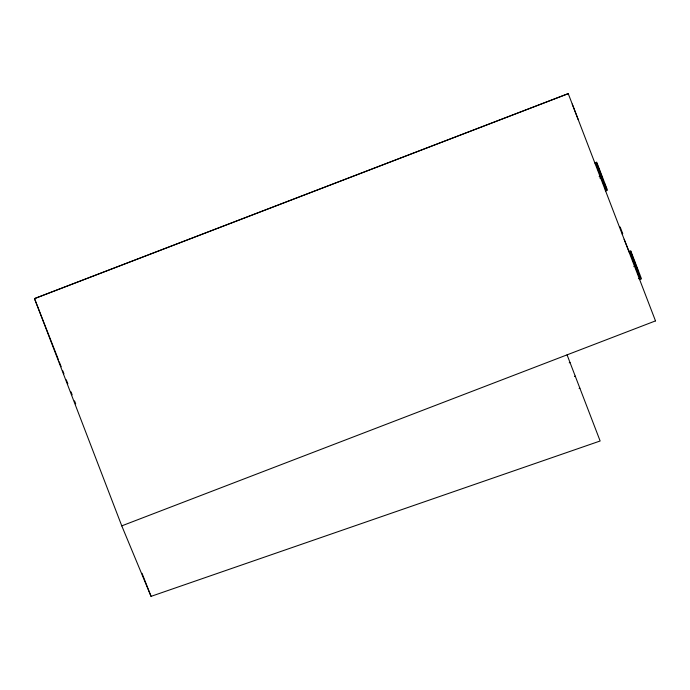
<?xml version="1.0" encoding="UTF-8"?>
<svg xmlns="http://www.w3.org/2000/svg" width="690" height="690" viewBox="0 0 690 690"><rect width="100%" height="100%" fill="white"/><g stroke="black" fill="none" stroke-linecap="round" stroke-linejoin="round"><path stroke-width="1.03" d="M655.5 320.91L568.241 93.642L34.5 298.606L121.768 525.866L655.5 320.893M568.241 93.642L34.5 298.606L58.434 359.757M572.226 104.035L578.203 119.586M594.823 162.866L596.686 162.15L607.459 190.199L605.587 190.914M595.203 163.866L595.824 163.625M595.91 163.849L597.152 163.375M597.566 167.239L598.187 166.997L597.212 164.462M599.136 176.442L599.92 176.14M601.025 176.226L601.645 175.993M599.739 177.994L600.516 177.692M605.208 189.914L605.829 189.681M619.56 227.286L620.181 227.045L622.742 233.712L622.113 233.953M624.148 239.257L629.073 251.617M628.857 251.514L630.729 250.798L641.493 278.846L639.63 279.562M629.245 252.514L629.866 252.273L639.872 278.329L639.25 278.562M629.953 252.497L631.195 252.023M631.997 255.033L631.376 255.274L631.609 255.887M632.834 259.086L633.463 258.845L633.222 258.233M634.067 262.286L634.688 262.045M633.774 266.642L634.55 266.34M636.292 268.074L636.913 267.832L635.921 265.245M637.517 271.274L638.138 271.041M638.414 278.708L639.19 278.406M569.233 362.819L570.009 362.517M574.468 376.447L575.244 376.145M579.1 388.513L579.876 388.211M121.759 525.849L151.05 596.358L600.145 440.988L567.068 354.85M59.219 361.767L61.186 366.778M62.756 370.789L63.929 373.79M66.283 379.811L67.853 383.821M70.992 391.842L72.174 394.844M74.529 400.864L75.702 403.866M142.019 573.295L151.05 596.358M598.523 167.86L600.412 172.785M600.645 173.397L602.543 178.331M602.87 179.193L603.103 179.797M604.104 182.393L605.328 185.593M605.561 186.205L606.674 189.095M630.884 252.135L632.894 257.37M633.791 259.707L635.68 264.632M637.146 268.445L638.379 271.644M639.371 274.24L639.604 274.844M596.22 163.728L598.566 169.826M598.799 170.439L600.024 173.638M600.36 174.501L601.257 176.838M602.482 180.038L603.483 182.626M603.716 183.238L604.707 185.834M604.94 186.438L606.053 189.336M632.601 258.474L635.059 264.874M635.628 266.349L636.525 268.686M636.853 269.548L637.75 271.886M638.086 272.748L638.75 274.473M638.983 275.086L640.096 277.984M595.444 162.633L606.208 190.673"/></g></svg>
